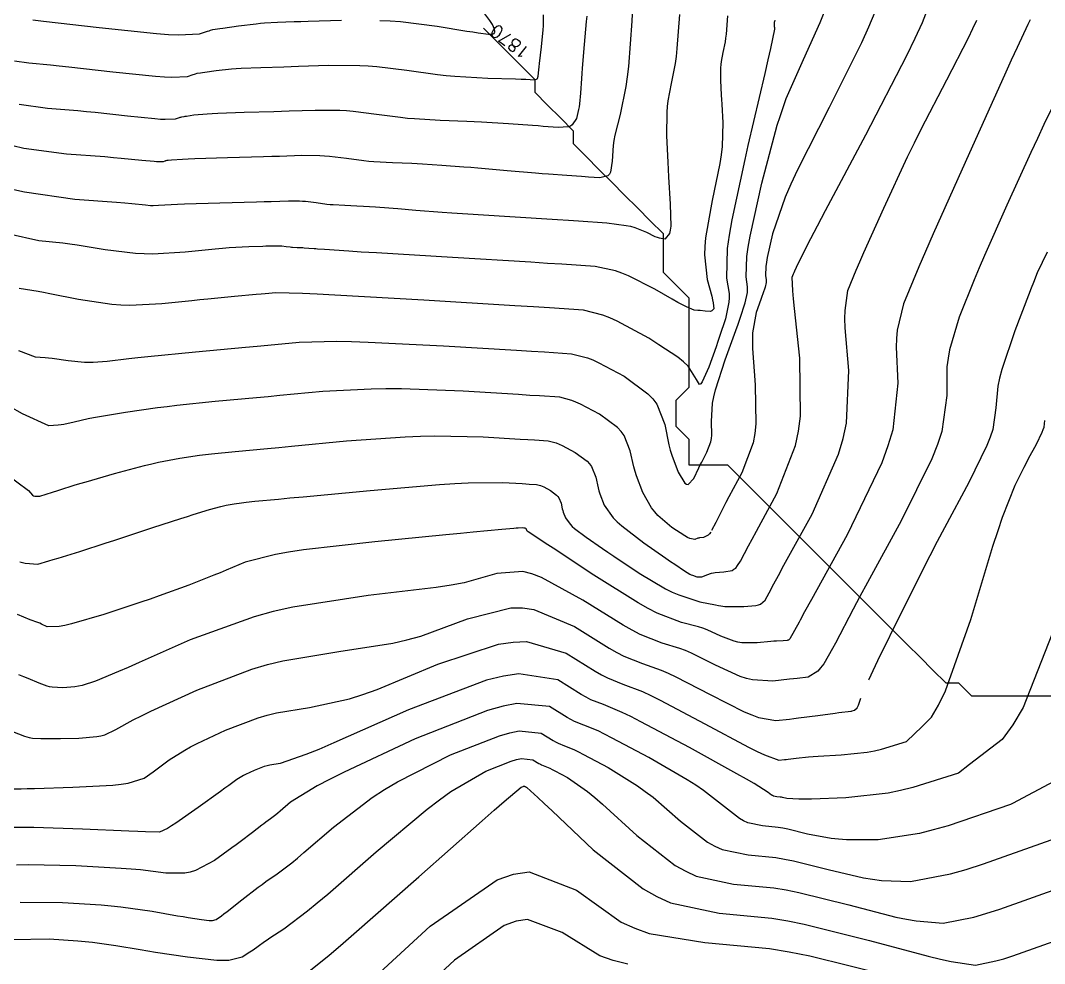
# Model space of a CAD drawing. Header units: metres. Extents: x 837475 to 838479, y 1189012 to 1191015.
# Drawn here: x 838280.8 to 838360.5, y 1189846.4 to 1189919.8 of the extents above; entities that cross this region are included whole.
import ezdxf

# ---------------------------------------------------------------- set-up
doc = ezdxf.new("R2010")
doc.units = ezdxf.units.M
doc.header["$LTSCALE"] = 0.3
for name, color, linetype in [('COTAS 10', 1, 'Continuous'), ('COTAS INT', 252, 'Continuous'), ('DRENAJE', 5, 'Continuous'), ('TEXT', 7, 'Continuous')]:
    doc.layers.add(name, color=color, linetype=linetype)
doc.styles.get("Standard").update_dxf_attribs({"font": 'simplex.shx'})

msp = doc.modelspace()

# ---------------------------------------------------------------- linework, layer by layer
at = {"layer": 'COTAS 10'}
for points in [[(838280.649, 1189894.085), (838281.952, 1189893.582), (838282.737, 1189893.531), (838283.004, 1189893.504), (838283.293, 1189893.472), (838284.514, 1189893.308), (838285.809, 1189893.18), (838286.145, 1189893.169), (838286.47, 1189893.169), (838287.563, 1189893.262), (838289.242, 1189893.471), (838289.937, 1189893.546), (838290.732, 1189893.627), (838294.437, 1189893.981), (838298.327, 1189894.34), (838299.238, 1189894.424), (838300.078, 1189894.502), (838302.516, 1189894.73), (838305.437, 1189894.8), (838306.582, 1189894.779), (838307.873, 1189894.739), (838313.749, 1189894.449), (838319.431, 1189894.106), (838320.599, 1189894.034), (838321.592, 1189893.972), (838323.714, 1189893.83), (838324.936, 1189893.514), (838325.36, 1189893.342), (838325.823, 1189893.133), (838327.805, 1189892.076), (838329.646, 1189890.71), (838330.02, 1189890.307), (838330.333, 1189889.894), (838330.967, 1189888.328), (838330.973, 1189888.313), (838331.285, 1189886.739), (838331.392, 1189886.331), (838331.508, 1189885.934), (838332, 1189884.599), (838332.521, 1189883.758), (838332.655, 1189883.673), (838332.784, 1189883.651), (838333.213, 1189884.107), (838333.613, 1189884.953), (838333.724, 1189885.177), (838333.836, 1189885.398), (838334.239, 1189886.16), (838334.54, 1189886.973), (838334.587, 1189887.226), (838334.617, 1189887.49), (838334.595, 1189888.546), (838334.682, 1189889.973), (838334.781, 1189890.472), (838334.912, 1189891.015), (838335.659, 1189893.353), (838336.483, 1189895.633), (838336.663, 1189896.14), (838336.822, 1189896.594), (838337.223, 1189897.784), (838337.394, 1189898.608), (838337.408, 1189898.83), (838337.407, 1189899.049), (838337.285, 1189899.82), (838337.341, 1189901.398), (838337.452, 1189902.126), (838337.605, 1189902.981), (838338.504, 1189907.12), (838339.715, 1189911.613), (838339.937, 1189912.297), (838340.064, 1189912.691), (838340.419, 1189913.697), (838341.75, 1189916.729), (838343.064, 1189919.608), (838343.408, 1189920.518)], [(838324.893, 1189920.119), (838324.853, 1189919.703), (838324.689, 1189917.893), (838324.535, 1189916.067), (838324.501, 1189915.642), (838324.472, 1189915.251), (838324.399, 1189914.127), (838324.324, 1189913.279), (838324.293, 1189913.061), (838324.258, 1189912.851), (838324.095, 1189912.152), (838323.758, 1189911.647), (838323.614, 1189911.558), (838323.448, 1189911.491), (838322.662, 1189911.433), (838321.504, 1189911.529), (838321.102, 1189911.56), (838320.666, 1189911.592), (838318.797, 1189911.722), (838316.706, 1189911.849), (838316.13, 1189911.879), (838315.554, 1189911.907), (838313.484, 1189911.99), (838311.47, 1189912.105), (838310.93, 1189912.152), (838310.397, 1189912.207), (838308.537, 1189912.461), (838306.701, 1189912.689), (838306.183, 1189912.728), (838305.662, 1189912.755), (838303.745, 1189912.765), (838301.718, 1189912.703), (838301.126, 1189912.686), (838300.522, 1189912.668), (838298.233, 1189912.602), (838296.186, 1189912.528), (838295.735, 1189912.506), (838295.334, 1189912.482), (838294.303, 1189912.39), (838293.729, 1189912.31), (838293.617, 1189912.294), (838293.525, 1189912.281), (838293.359, 1189912.257), (838293.263, 1189912.228), (838293.214, 1189912.212), (838293.156, 1189912.193), (838292.866, 1189912.095), (838292.08, 1189912.057), (838291.708, 1189912.076), (838291.27, 1189912.108), (838289.134, 1189912.329), (838286.618, 1189912.605), (838285.941, 1189912.671), (838285.272, 1189912.734), (838282.926, 1189912.924), (838280.721, 1189913.219)], [(838362.288, 1189915.395), (838360.475, 1189911.667), (838359.965, 1189910.592), (838359.453, 1189909.499), (838357.574, 1189905.395), (838355.852, 1189901.486), (838355.438, 1189900.515), (838355.051, 1189899.592), (838353.881, 1189896.664), (838353.13, 1189894.142), (838353.007, 1189893.475), (838352.921, 1189892.822), (838352.919, 1189890.579), (838352.519, 1189887.771), (838352.182, 1189886.763), (838351.747, 1189885.654), (838349.36, 1189880.813), (838346.735, 1189876.009), (838346.15, 1189874.923), (838345.627, 1189873.944), (838344.249, 1189871.289), (838344.011, 1189870.876), (838343.329, 1189869.691), (838343.093, 1189869.378), (838342.867, 1189869.121), (838342.118, 1189868.659), (838341.275, 1189868.553), (838340.988, 1189868.52), (838340.679, 1189868.485), (838339.368, 1189868.347), (838337.796, 1189868.444), (838337.321, 1189868.558), (838336.83, 1189868.71), (838334.912, 1189869.573), (838333.04, 1189870.513), (838332.576, 1189870.714), (838332.136, 1189870.889), (838330.747, 1189871.306), (838329.051, 1189871.97), (838328.418, 1189872.302), (838327.715, 1189872.697), (838324.585, 1189874.655), (838321.373, 1189876.418), (838320.617, 1189876.689), (838319.92, 1189876.867), (838317.883, 1189876.727), (838315.341, 1189876.005), (838314.325, 1189875.815), (838313.173, 1189875.63), (838307.883, 1189875.001), (838302.002, 1189874.108), (838300.477, 1189873.757), (838298.997, 1189873.36), (838294.025, 1189871.555), (838290.049, 1189869.784), (838289.196, 1189869.411), (838288.452, 1189869.088), (838286.66, 1189868.341), (838285.607, 1189868.007), (838285.329, 1189867.943), (838285.056, 1189867.893), (838284.116, 1189867.815), (838283.284, 1189867.874), (838283.079, 1189867.909), (838282.885, 1189867.953), (838282.274, 1189868.181), (838281.42, 1189868.548), (838281.071, 1189868.68), (838280.675, 1189868.825)], [(838280.798, 1189851.131), (838284.083, 1189851.118), (838287.099, 1189850.925), (838287.87, 1189850.854), (838288.614, 1189850.775), (838291.068, 1189850.425), (838293.037, 1189850.081), (838293.475, 1189850.007), (838293.867, 1189849.941), (838294.893, 1189849.775), (838295.509, 1189849.71), (838295.642, 1189849.707), (838295.758, 1189849.71), (838296.041, 1189849.778), (838296.455, 1189850.081), (838296.654, 1189850.233), (838296.889, 1189850.414), (838298.043, 1189851.316), (838299.311, 1189852.293), (838299.619, 1189852.522), (838299.907, 1189852.732), (838300.793, 1189853.342), (838301.927, 1189854.2), (838302.373, 1189854.567), (838302.876, 1189854.99), (838305.167, 1189856.985), (838308.185, 1189859.282), (838309.146, 1189859.895), (838310.162, 1189860.498), (838314.284, 1189862.594), (838318.09, 1189864.091), (838318.907, 1189864.317), (838319.621, 1189864.461), (838321.345, 1189864.298), (838322.263, 1189863.724), (838322.469, 1189863.608), (838322.655, 1189863.511), (838323.152, 1189863.316), (838323.895, 1189863.01), (838324.235, 1189862.843), (838324.634, 1189862.641), (838326.561, 1189861.611), (838328.829, 1189860.204), (838329.442, 1189859.763), (838330.05, 1189859.299), (838332.194, 1189857.44), (838334.278, 1189855.816), (838334.848, 1189855.502), (838335.416, 1189855.246), (838337.44, 1189854.808), (838339.618, 1189854.6), (838340.282, 1189854.49), (838340.973, 1189854.356), (838343.688, 1189853.68), (838346.427, 1189853.034), (838347.134, 1189852.918), (838347.817, 1189852.831), (838350.097, 1189852.744), (838353.208, 1189853.345), (838354.415, 1189853.691), (838355.773, 1189854.115), (838360.241, 1189855.697), (838361.926, 1189856.294)]]:
    msp.add_lwpolyline(points, dxfattribs=at)
at = {"layer": 'COTAS INT'}
for points in [[(838328.564, 1189922.921), (838328.397, 1189919.712), (838328.132, 1189916.203), (838328.037, 1189915.383), (838327.932, 1189914.629), (838327.477, 1189912.452), (838327.07, 1189910.834), (838326.995, 1189910.432), (838326.938, 1189910.049), (838326.87, 1189908.831), (838326.748, 1189907.968), (838326.656, 1189907.808), (838326.539, 1189907.684), (838325.906, 1189907.522), (838325.029, 1189907.587), (838324.758, 1189907.605), (838324.475, 1189907.624), (838323.35, 1189907.694), (838321.902, 1189907.796), (838321.415, 1189907.835), (838320.891, 1189907.879), (838318.686, 1189908.074), (838316.419, 1189908.276), (838315.856, 1189908.323), (838315.32, 1189908.366), (838313.619, 1189908.493), (838312.104, 1189908.585), (838311.686, 1189908.607), (838311.269, 1189908.627), (838309.769, 1189908.687), (838308.31, 1189908.77), (838307.919, 1189908.805), (838307.533, 1189908.844), (838306.185, 1189909.028), (838304.855, 1189909.194), (838304.48, 1189909.221), (838304.102, 1189909.241), (838302.713, 1189909.249), (838300.971, 1189909.196), (838300.371, 1189909.178), (838299.719, 1189909.159), (838296.939, 1189909.08), (838294.373, 1189909), (838293.857, 1189908.981), (838293.424, 1189908.963), (838292.562, 1189908.911), (838292.306, 1189908.875), (838292.256, 1189908.868), (838292.215, 1189908.862), (838292.141, 1189908.851), (838292.098, 1189908.839), (838292.076, 1189908.832), (838292.05, 1189908.823), (838291.921, 1189908.779), (838291.57, 1189908.762), (838291.404, 1189908.771), (838291.209, 1189908.785), (838290.257, 1189908.883), (838288.66, 1189909.04), (838288.06, 1189909.091), (838287.39, 1189909.145), (838284.396, 1189909.369), (838281.083, 1189909.812), (838280.211, 1189910.005)], [(838279.621, 1189884.53), (838281.451, 1189883.179), (838281.745, 1189882.832), (838281.838, 1189882.777), (838281.934, 1189882.739), (838282.323, 1189882.749), (838282.815, 1189882.901), (838282.977, 1189882.952), (838283.15, 1189883.008), (838283.87, 1189883.244), (838285.006, 1189883.596), (838285.443, 1189883.725), (838285.932, 1189883.868), (838288.136, 1189884.498), (838290.466, 1189885.121), (838291.034, 1189885.259), (838291.568, 1189885.383), (838293.218, 1189885.707), (838294.75, 1189885.924), (838295.209, 1189885.981), (838295.683, 1189886.037), (838297.523, 1189886.225), (838300.032, 1189886.458), (838300.928, 1189886.542), (838301.911, 1189886.634), (838306.189, 1189887.037), (838310.768, 1189887.365), (838311.941, 1189887.409), (838313.072, 1189887.434), (838316.817, 1189887.357), (838319.71, 1189887.183), (838320.305, 1189887.146), (838320.81, 1189887.115), (838321.891, 1189887.042), (838322.513, 1189886.881), (838322.73, 1189886.794), (838322.965, 1189886.687), (838323.975, 1189886.149), (838324.912, 1189885.454), (838325.102, 1189885.249), (838325.262, 1189885.038), (838325.588, 1189884.233), (838325.766, 1189883.386), (838325.833, 1189883.149), (838325.908, 1189882.911), (838326.241, 1189882.044), (838326.947, 1189881.064), (838327.256, 1189880.754), (838327.616, 1189880.428), (838329.327, 1189879.115), (838331.05, 1189877.915), (838331.417, 1189877.661), (838331.736, 1189877.441), (838332.492, 1189876.926), (838332.909, 1189876.678), (838333.015, 1189876.625), (838333.117, 1189876.58), (838333.451, 1189876.472), (838333.755, 1189876.457), (838333.839, 1189876.469), (838333.923, 1189876.488), (838334.223, 1189876.615), (838334.607, 1189876.754), (838334.744, 1189876.781), (838334.894, 1189876.803), (838335.546, 1189876.838), (838336.197, 1189876.967), (838336.347, 1189877.047), (838336.484, 1189877.147), (838336.632, 1189877.348), (838336.867, 1189877.67), (838337.481, 1189878.873), (838337.763, 1189879.403), (838338.094, 1189880.017), (838339.695, 1189882.945), (838341.133, 1189886.68), (838341.362, 1189887.803), (838341.517, 1189888.966), (838341.466, 1189893.487), (838341.051, 1189897.358), (838340.978, 1189898.111), (838340.922, 1189898.725), (838340.868, 1189899.792), (838340.977, 1189900.055), (838341.024, 1189900.163), (838341.078, 1189900.286), (838341.334, 1189900.86), (838342.327, 1189902.803), (838342.846, 1189903.79), (838343.471, 1189904.972), (838346.61, 1189910.86), (838349.799, 1189917.039), (838350.455, 1189918.403), (838351.014, 1189919.617), (838352.212, 1189922.752)], [(838308.781, 1189919.783), (838309.59, 1189919.74), (838310.393, 1189919.681), (838313.241, 1189919.326), (838315.561, 1189918.951), (838316.031, 1189918.879), (838316.426, 1189918.82), (838317.231, 1189918.72), (838317.494, 1189918.719), (838317.548, 1189918.721), (838317.594, 1189918.726), (838317.692, 1189918.752), (838317.72, 1189918.827), (838317.723, 1189918.862), (838317.723, 1189918.903), (838317.704, 1189919.102), (838317.543, 1189919.463), (838317.454, 1189919.606), (838317.345, 1189919.768), (838316.79, 1189920.508)], [(838335.835, 1189920.132), (838335.732, 1189918.72), (838335.696, 1189918.397), (838335.657, 1189918.102), (838335.492, 1189917.283), (838335.35, 1189916.568), (838335.327, 1189916.34), (838335.31, 1189916.099), (838335.306, 1189915.119), (838335.359, 1189913.963), (838335.378, 1189913.612), (838335.399, 1189913.246), (838335.491, 1189911.812), (838335.426, 1189909.957), (838335.349, 1189909.326), (838335.245, 1189908.644), (838334.655, 1189905.759), (838334.552, 1189905.184), (838334.134, 1189902.861), (838334.074, 1189902.171), (838334.05, 1189901.529), (838334.269, 1189899.619), (838334.623, 1189898.299), (838334.685, 1189898.029), (838334.732, 1189897.801), (838334.768, 1189897.322), (838334.629, 1189897.168), (838334.564, 1189897.143), (838334.487, 1189897.127), (838334.117, 1189897.137), (838333.715, 1189897.187), (838333.619, 1189897.197), (838333.53, 1189897.206), (838333.261, 1189897.22), (838332.652, 1189897.472), (838332.348, 1189897.629), (838331.985, 1189897.824), (838331.537, 1189898.079), (838330.185, 1189898.847), (838328.143, 1189899.892), (838327.628, 1189900.101), (838327.135, 1189900.276), (838325.537, 1189900.618), (838322.951, 1189900.795), (838321.836, 1189900.866), (838320.547, 1189900.947), (838314.451, 1189901.316), (838308.526, 1189901.672), (838307.344, 1189901.745), (838306.362, 1189901.806), (838304.476, 1189901.934), (838303.933, 1189901.982), (838303.798, 1189901.994), (838303.67, 1189902.004), (838303.262, 1189902.034), (838302.899, 1189902.056), (838302.799, 1189902.062), (838302.699, 1189902.067), (838302.34, 1189902.081), (838301.991, 1189902.101), (838301.897, 1189902.109), (838301.804, 1189902.119), (838301.482, 1189902.163), (838301.163, 1189902.202), (838301.073, 1189902.209), (838300.983, 1189902.214), (838300.65, 1189902.215), (838300.128, 1189902.2), (838299.918, 1189902.194), (838299.68, 1189902.187), (838298.584, 1189902.156), (838297.047, 1189902.07), (838296.531, 1189902.028), (838295.976, 1189901.979), (838293.644, 1189901.739), (838291.115, 1189901.589), (838290.435, 1189901.597), (838289.764, 1189901.627), (838287.416, 1189901.914), (838285.23, 1189902.282), (838284.661, 1189902.363), (838284.109, 1189902.435), (838282.246, 1189902.619), (838279.923, 1189903.131)], [(838280.074, 1189906.677), (838281.138, 1189906.426), (838285.036, 1189905.872), (838288.281, 1189905.633), (838288.932, 1189905.581), (838289.476, 1189905.536), (838290.549, 1189905.425), (838290.932, 1189905.378), (838291.042, 1189905.374), (838291.153, 1189905.372), (838291.565, 1189905.397), (838292.554, 1189905.453), (838293.028, 1189905.472), (838293.588, 1189905.492), (838296.336, 1189905.577), (838299.172, 1189905.658), (838299.788, 1189905.676), (838300.331, 1189905.692), (838301.681, 1189905.732), (838302.542, 1189905.728), (838302.776, 1189905.715), (838303.009, 1189905.698), (838303.834, 1189905.595), (838304.669, 1189905.481), (838304.908, 1189905.457), (838305.15, 1189905.435), (838306.055, 1189905.384), (838306.984, 1189905.347), (838307.502, 1189905.321), (838308.44, 1189905.264), (838309.495, 1189905.185), (838309.827, 1189905.158), (838310.176, 1189905.129), (838311.581, 1189905.004), (838313.627, 1189904.842), (838314.38, 1189904.79), (838315.214, 1189904.734), (838318.901, 1189904.505), (838322.622, 1189904.277), (838323.478, 1189904.221), (838324.259, 1189904.17), (838326.448, 1189904.012), (838327.952, 1189903.821), (838328.301, 1189903.749), (838328.621, 1189903.668), (838329.53, 1189903.305), (838330.197, 1189902.968), (838330.363, 1189902.903), (838330.521, 1189902.851), (838331.026, 1189902.764), (838331.362, 1189903.177), (838331.413, 1189903.439), (838331.447, 1189903.766), (838331.418, 1189905.482), (838331.286, 1189907.594), (838331.254, 1189908.17), (838331.224, 1189908.742), (838331.134, 1189910.78), (838331.141, 1189912.632), (838331.172, 1189913.087), (838331.217, 1189913.518), (838331.484, 1189914.868), (838331.797, 1189916.416), (838331.871, 1189916.972), (838331.938, 1189917.583), (838332.133, 1189920.25)], [(838280.359, 1189916.627), (838281.456, 1189916.48), (838283.155, 1189916.322), (838283.823, 1189916.252), (838284.576, 1189916.169), (838288.012, 1189915.774), (838291.331, 1189915.431), (838292.012, 1189915.382), (838292.589, 1189915.352), (838293.811, 1189915.411), (838294.262, 1189915.563), (838294.352, 1189915.593), (838294.428, 1189915.618), (838294.578, 1189915.662), (838294.835, 1189915.7), (838294.978, 1189915.72), (838295.153, 1189915.745), (838296.044, 1189915.87), (838297.244, 1189916.002), (838297.614, 1189916.031), (838297.999, 1189916.057), (838299.527, 1189916.124), (838301.325, 1189916.176), (838301.882, 1189916.193), (838302.464, 1189916.21), (838304.776, 1189916.282), (838307.221, 1189916.269), (838307.886, 1189916.234), (838308.547, 1189916.185), (838310.889, 1189915.893), (838313.261, 1189915.569), (838313.941, 1189915.5), (838314.63, 1189915.439), (838317.198, 1189915.294), (838319.355, 1189915.22), (838319.784, 1189915.204), (838320.141, 1189915.191), (838320.821, 1189915.163), (838320.989, 1189915.198), (838321.023, 1189915.225), (838321.052, 1189915.259), (838321.109, 1189915.445), (838321.161, 1189915.937), (838321.186, 1189916.165), (838321.216, 1189916.433), (838321.366, 1189917.729), (838321.5, 1189919.056), (838321.521, 1189919.343), (838321.535, 1189919.595), (838321.525, 1189920.214)], [(838359.4, 1189919.826), (838359.212, 1189919.462), (838358.379, 1189917.673), (838357.933, 1189916.694), (838357.394, 1189915.504), (838354.669, 1189909.462), (838351.856, 1189903.151), (838351.26, 1189901.792), (838350.744, 1189900.602), (838349.543, 1189897.707), (838349.06, 1189895.67), (838348.997, 1189895.021), (838348.964, 1189894.334), (838349.102, 1189891.548), (838348.7, 1189887.894), (838348.328, 1189886.661), (838347.843, 1189885.331), (838345.15, 1189879.729), (838342.381, 1189874.698), (838341.848, 1189873.728), (838341.498, 1189873.089), (838341.417, 1189872.942), (838340.704, 1189871.633), (838340.593, 1189871.543), (838340.542, 1189871.526), (838340.481, 1189871.512), (838340.186, 1189871.489), (838339.659, 1189871.463), (838339.452, 1189871.448), (838339.219, 1189871.428), (838338.157, 1189871.327), (838336.971, 1189871.331), (838336.66, 1189871.378), (838336.357, 1189871.445), (838335.323, 1189871.854), (838334.254, 1189872.343), (838333.929, 1189872.461), (838333.591, 1189872.571), (838332.266, 1189872.904), (838330.363, 1189873.64), (838329.662, 1189874.005), (838328.885, 1189874.438), (838325.449, 1189876.584), (838322.274, 1189878.684), (838321.662, 1189879.089), (838321.166, 1189879.418), (838320.337, 1189879.968), (838320.275, 1189880.015), (838320.262, 1189880.027), (838320.251, 1189880.038), (838320.226, 1189880.074), (838320.214, 1189880.105), (838320.211, 1189880.114), (838320.208, 1189880.122), (838320.202, 1189880.153), (838320.19, 1189880.182), (838320.184, 1189880.19), (838320.178, 1189880.197), (838320.144, 1189880.222), (838320.107, 1189880.242), (838320.099, 1189880.246), (838320.091, 1189880.249), (838320.068, 1189880.255), (838320.029, 1189880.257), (838320.011, 1189880.258), (838319.99, 1189880.26), (838319.885, 1189880.266), (838319.56, 1189880.251), (838319.4, 1189880.239), (838319.209, 1189880.223), (838318.267, 1189880.138), (838316.06, 1189879.926), (838315.072, 1189879.83), (838313.921, 1189879.719), (838308.404, 1189879.184), (838302.852, 1189878.553), (838301.678, 1189878.382), (838300.662, 1189878.212), (838298.308, 1189877.609), (838296.828, 1189876.972), (838296.363, 1189876.78), (838295.874, 1189876.582), (838293.911, 1189875.813), (838291.611, 1189874.971), (838290.909, 1189874.726), (838290.18, 1189874.477), (838287.315, 1189873.538), (838284.785, 1189872.799), (838284.267, 1189872.677), (838283.829, 1189872.59), (838282.905, 1189872.571), (838282.453, 1189872.784), (838282.312, 1189872.843), (838282.164, 1189872.902), (838281.573, 1189873.115), (838280.581, 1189873.531)], [(838339.517, 1189919.789), (838339.499, 1189919.698), (838339.483, 1189919.619), (838339.479, 1189919.567), (838339.478, 1189919.458), (838339.484, 1189919.329), (838339.486, 1189919.29), (838339.489, 1189919.25), (838339.499, 1189919.09), (838339.189, 1189917.6), (838338.989, 1189916.721), (838338.74, 1189915.639), (838337.431, 1189910.046), (838337.198, 1189908.963), (838336.184, 1189904.256), (838335.976, 1189903.05), (838335.826, 1189902.016), (838335.777, 1189899.72), (838335.967, 1189898.521), (838335.968, 1189898.179), (838335.946, 1189897.834), (838335.68, 1189896.553), (838335.23, 1189895.18), (838335.093, 1189894.775), (838334.949, 1189894.361), (838334.385, 1189892.779), (838333.874, 1189891.629), (838333.765, 1189891.487), (838333.669, 1189891.422), (838333.44, 1189891.825), (838332.785, 1189892.867), (838332.422, 1189893.205), (838331.979, 1189893.564), (838330.504, 1189894.527), (838329.721, 1189895.039), (838327.252, 1189896.356), (838326.676, 1189896.616), (838326.147, 1189896.83), (838324.625, 1189897.224), (838321.982, 1189897.401), (838320.746, 1189897.478), (838319.291, 1189897.568), (838312.215, 1189897.994), (838305.274, 1189898.392), (838303.903, 1189898.463), (838302.772, 1189898.518), (838300.68, 1189898.577), (838299.863, 1189898.501), (838299.537, 1189898.47), (838299.166, 1189898.436), (838297.467, 1189898.28), (838295.392, 1189898.081), (838294.785, 1189898.02), (838294.164, 1189897.956), (838291.807, 1189897.705), (838289.323, 1189897.595), (838288.623, 1189897.62), (838287.917, 1189897.669), (838285.324, 1189898.046), (838283.095, 1189898.492), (838282.618, 1189898.585), (838282.202, 1189898.664), (838281.211, 1189898.838), (838280.713, 1189898.909)], [(838280.763, 1189877.641), (838281.175, 1189877.533), (838282.165, 1189877.449), (838283.03, 1189877.698), (838283.362, 1189877.799), (838283.736, 1189877.913), (838285.423, 1189878.442), (838287.482, 1189879.101), (838288.09, 1189879.299), (838288.714, 1189879.502), (838291.108, 1189880.29), (838293.307, 1189881.01), (838293.81, 1189881.171), (838294.266, 1189881.315), (838295.528, 1189881.695), (838296.406, 1189881.93), (838296.62, 1189881.982), (838296.822, 1189882.029), (838297.444, 1189882.151), (838298.021, 1189882.233), (838298.194, 1189882.255), (838298.373, 1189882.276), (838299.066, 1189882.346), (838300.885, 1189882.517), (838301.773, 1189882.6), (838302.828, 1189882.7), (838308.026, 1189883.19), (838313.433, 1189883.647), (838314.62, 1189883.725), (838315.672, 1189883.782), (838318.351, 1189883.812), (838319.85, 1189883.721), (838320.158, 1189883.702), (838320.42, 1189883.686), (838320.98, 1189883.648), (838321.302, 1189883.565), (838321.414, 1189883.52), (838321.536, 1189883.465), (838322.059, 1189883.186), (838322.545, 1189882.825), (838322.643, 1189882.719), (838322.726, 1189882.61), (838322.895, 1189882.193), (838322.987, 1189881.754), (838323.022, 1189881.632), (838323.061, 1189881.508), (838323.233, 1189881.059), (838323.599, 1189880.551), (838323.759, 1189880.391), (838323.946, 1189880.222), (838324.832, 1189879.542), (838326.108, 1189878.667), (838326.54, 1189878.375), (838327.005, 1189878.062), (838328.971, 1189876.755), (838331.025, 1189875.533), (838331.546, 1189875.273), (838332.047, 1189875.048), (838333.688, 1189874.521), (838334.903, 1189874.279), (838335.136, 1189874.234), (838335.325, 1189874.198), (838335.632, 1189874.146), (838335.868, 1189874.154), (838336.011, 1189874.155), (838336.188, 1189874.157), (838337.108, 1189874.161), (838338.059, 1189874.238), (838338.255, 1189874.286), (838338.422, 1189874.345), (838338.785, 1189874.651), (838339.079, 1189875.207), (838339.449, 1189875.908), (838339.806, 1189876.565), (838340.237, 1189877.357), (838342.422, 1189881.337), (838344.488, 1189886.006), (838344.845, 1189887.232), (838345.109, 1189888.43), (838345.284, 1189892.518), (838345.008, 1189895.846), (838344.987, 1189896.566), (838344.991, 1189897.198), (838345.205, 1189898.749), (838345.86, 1189900.328), (838346.142, 1189900.978), (838346.467, 1189901.719), (838348.002, 1189905.161), (838349.86, 1189909.154), (838350.389, 1189910.242), (838350.925, 1189911.322), (838352.911, 1189915.161), (838354.599, 1189918.432), (838354.947, 1189919.155), (838355.243, 1189919.797)], [(838281.778, 1189919.823), (838282.605, 1189919.725), (838286.936, 1189919.214), (838291.41, 1189918.752), (838292.327, 1189918.686), (838293.105, 1189918.646), (838294.756, 1189918.726), (838295.368, 1189918.933), (838295.49, 1189918.974), (838295.593, 1189919.007), (838295.796, 1189919.068), (838296.145, 1189919.119), (838296.339, 1189919.146), (838296.576, 1189919.18), (838297.785, 1189919.349), (838299.154, 1189919.521), (838299.492, 1189919.555), (838299.812, 1189919.585), (838300.821, 1189919.646), (838302.129, 1189919.685), (838302.637, 1189919.7), (838303.21, 1189919.718), (838305.808, 1189919.798)], [(838347.312, 1189920.423), (838346.824, 1189919.259), (838346.272, 1189918.026), (838343.75, 1189912.991), (838341.286, 1189908.144), (838340.771, 1189907.029), (838340.329, 1189906.013), (838339.335, 1189903.165), (838338.936, 1189901.325), (838338.868, 1189900.945), (838338.818, 1189900.621), (838338.793, 1189899.92), (838338.848, 1189899.577), (838338.848, 1189899.48), (838338.842, 1189899.381), (838338.766, 1189899.015), (838338.587, 1189898.486), (838338.517, 1189898.284), (838338.437, 1189898.059), (838338.071, 1189897.046), (838337.799, 1189895.469), (838337.778, 1189894.888), (838337.781, 1189894.244), (838337.988, 1189891.399), (838338.052, 1189888.369), (838337.964, 1189887.61), (838337.83, 1189886.885), (838336.967, 1189884.552), (838335.951, 1189882.677), (838335.721, 1189882.24), (838335.513, 1189881.839), (838334.948, 1189880.688), (838334.605, 1189880.059)], [(838360.73, 1189901.728), (838359.941, 1189900.132), (838359.649, 1189899.377), (838359.481, 1189898.938), (838359.275, 1189898.4), (838358.218, 1189895.622), (838357.199, 1189892.614), (838357.017, 1189891.93), (838356.878, 1189891.31), (838356.737, 1189889.61), (838356.499, 1189887.941), (838356.299, 1189887.342), (838356.041, 1189886.683), (838354.622, 1189883.806), (838352.727, 1189880.277), (838352.168, 1189879.208), (838351.595, 1189878.098), (838349.402, 1189873.755), (838347.523, 1189869.921), (838347.148, 1189869.133), (838346.835, 1189868.462), (838346.813, 1189868.409)], [(838334.545, 1189879.95), (838334.44, 1189879.809), (838334.336, 1189879.695), (838333.984, 1189879.515), (838333.676, 1189879.492), (838333.6, 1189879.478), (838333.529, 1189879.46), (838333.305, 1189879.369), (838332.911, 1189879.443), (838332.732, 1189879.529), (838332.523, 1189879.644), (838331.514, 1189880.3), (838330.432, 1189881.231), (838330.177, 1189881.521), (838329.941, 1189881.823), (838329.248, 1189883.029), (838328.755, 1189884.314), (838328.645, 1189884.667), (838328.545, 1189885.018), (838328.28, 1189886.273), (838327.798, 1189887.466), (838327.561, 1189887.778), (838327.279, 1189888.082), (838325.89, 1189889.112), (838324.394, 1189889.91), (838324.045, 1189890.068), (838323.724, 1189890.197), (838322.802, 1189890.436), (838321.201, 1189890.544), (838320.452, 1189890.59), (838319.571, 1189890.645), (838315.283, 1189890.903), (838310.473, 1189891.087), (838309.262, 1189891.094), (838308.103, 1189891.082), (838304.353, 1189890.884), (838300.995, 1189890.568), (838300.083, 1189890.483), (838299.179, 1189890.399), (838295.98, 1189890.103), (838292.994, 1189889.798), (838292.224, 1189889.708), (838291.478, 1189889.616), (838288.993, 1189889.262), (838286.965, 1189888.92), (838286.508, 1189888.835), (838286.096, 1189888.754), (838284.986, 1189888.497), (838284.187, 1189888.316), (838283.972, 1189888.282), (838283.759, 1189888.257), (838283.01, 1189888.225), (838280.979, 1189889.14), (838279.958, 1189889.71)], [(838280.083, 1189859.953), (838280.862, 1189859.97), (838281.329, 1189859.982), (838281.906, 1189859.996), (838284.9, 1189860.075), (838288.006, 1189860.244), (838288.654, 1189860.316), (838289.209, 1189860.398), (838290.447, 1189860.786), (838291.134, 1189861.286), (838291.342, 1189861.438), (838291.558, 1189861.597), (838292.4, 1189862.222), (838293.612, 1189862.979), (838294.061, 1189863.222), (838294.56, 1189863.478), (838296.769, 1189864.521), (838299.311, 1189865.484), (838300.019, 1189865.689), (838300.729, 1189865.868), (838303.307, 1189866.292), (838306.416, 1189866.96), (838307.46, 1189867.292), (838308.584, 1189867.688), (838313.307, 1189869.65), (838318.027, 1189871.23), (838319.149, 1189871.384), (838320.191, 1189871.417), (838323.289, 1189870.512), (838325.534, 1189869.108), (838326.039, 1189868.824), (838326.492, 1189868.587), (838327.709, 1189868.11), (838329.226, 1189867.526), (838329.87, 1189867.221), (838330.61, 1189866.854), (838334.092, 1189865.01), (838337.476, 1189863.208), (838338.155, 1189862.868), (838338.721, 1189862.596), (838339.834, 1189862.187), (838340.276, 1189862.237), (838340.419, 1189862.254), (838340.57, 1189862.274), (838341.193, 1189862.357), (838342.145, 1189862.45), (838342.504, 1189862.476), (838342.904, 1189862.501), (838344.694, 1189862.592), (838346.727, 1189862.807), (838347.281, 1189862.91), (838347.831, 1189863.033), (838349.783, 1189863.634), (838350.992, 1189864.82), (838351.72, 1189865.535), (838352.26, 1189866.477), (838352.801, 1189867.599), (838354.771, 1189873.151), (838356.505, 1189878.848), (838356.899, 1189880.061), (838357.255, 1189881.116), (838358.227, 1189883.608), (838358.923, 1189884.987), (838359.105, 1189885.339), (838359.282, 1189885.679), (838359.883, 1189886.798), (838360.334, 1189887.712), (838360.416, 1189887.921), (838360.479, 1189888.111), (838360.555, 1189888.641)], [(838280.196, 1189864.412), (838281.128, 1189864.059), (838281.485, 1189863.946), (838281.615, 1189863.924), (838281.758, 1189863.906), (838282.39, 1189863.876), (838283.282, 1189863.878), (838283.589, 1189863.881), (838283.922, 1189863.885), (838285.345, 1189863.905), (838286.756, 1189864.023), (838287.082, 1189864.088), (838287.381, 1189864.167), (838288.224, 1189864.568), (838289.593, 1189865.341), (838290.223, 1189865.653), (838290.961, 1189866.009), (838294.533, 1189867.65), (838298.834, 1189869.279), (838300.032, 1189869.626), (838301.233, 1189869.928), (838305.595, 1189870.647), (838309.794, 1189871.295), (838310.892, 1189871.554), (838311.963, 1189871.847), (838315.595, 1189873.189), (838318.973, 1189874.048), (838319.883, 1189874.037), (838320.782, 1189873.917), (838323.937, 1189872.584), (838326.625, 1189870.902), (838327.229, 1189870.563), (838327.772, 1189870.278), (838329.228, 1189869.708), (838330.681, 1189869.208), (838331.223, 1189868.968), (838331.825, 1189868.684), (838334.502, 1189867.291), (838337.153, 1189865.959), (838337.738, 1189865.713), (838338.259, 1189865.52), (838339.601, 1189865.267), (838340.664, 1189865.387), (838341.008, 1189865.429), (838341.374, 1189865.476), (838342.874, 1189865.677), (838344.234, 1189865.861), (838344.511, 1189865.897), (838344.745, 1189865.926), (838345.231, 1189865.978), (838345.432, 1189865.999), (838345.487, 1189866.009), (838345.542, 1189866.021), (838345.735, 1189866.081), (838345.927, 1189866.269), (838345.981, 1189866.363), (838346.034, 1189866.474), (838346.23, 1189867.024)], [(838361.376, 1189872.701), (838358.852, 1189866.289), (838358.055, 1189864.947), (838357.215, 1189863.792), (838354.68, 1189861.841), (838353.831, 1189861.188), (838350.256, 1189860.051), (838349.296, 1189859.822), (838348.35, 1189859.63), (838345.045, 1189859.246), (838342.384, 1189859.153), (838341.845, 1189859.144), (838341.391, 1189859.143), (838340.467, 1189859.2), (838340.123, 1189859.285), (838340.036, 1189859.302), (838339.952, 1189859.316), (838339.676, 1189859.342), (838339.419, 1189859.398), (838339.348, 1189859.43), (838339.275, 1189859.47), (838339.011, 1189859.676), (838337.91, 1189860.365), (838337.31, 1189860.71), (838336.581, 1189861.122), (838332.884, 1189863.165), (838329.1, 1189865.186), (838328.317, 1189865.584), (838327.649, 1189865.912), (838326.19, 1189866.512), (838325.213, 1189866.895), (838324.849, 1189867.085), (838324.444, 1189867.313), (838322.641, 1189868.441), (838319.6, 1189868.916), (838318.415, 1189868.732), (838317.08, 1189868.411), (838311.018, 1189866.112), (838305.205, 1189863.53), (838304.027, 1189863.031), (838303.037, 1189862.625), (838301.018, 1189861.938), (838300.224, 1189861.807), (838300.006, 1189861.752), (838299.788, 1189861.689), (838299.005, 1189861.392), (838298.325, 1189861.071), (838298.171, 1189860.992), (838298.033, 1189860.918), (838297.659, 1189860.684), (838297.03, 1189860.226), (838296.731, 1189860.009), (838296.377, 1189859.753), (838294.645, 1189858.506), (838292.914, 1189857.297), (838292.56, 1189857.066), (838292.261, 1189856.879), (838291.631, 1189856.58), (838290.546, 1189856.612), (838289.958, 1189856.635), (838289.247, 1189856.664), (838285.64, 1189856.821), (838281.848, 1189856.944), (838281.019, 1189856.953), (838280.285, 1189856.951)], [(838362.453, 1189861.173), (838358.037, 1189858.825), (838357.878, 1189858.741), (838353.014, 1189857.083), (838351.856, 1189856.756), (838350.779, 1189856.487), (838347.571, 1189855.995), (838345.101, 1189855.992), (838344.489, 1189856.031), (838343.909, 1189856.088), (838342.077, 1189856.44), (838340.548, 1189856.821), (838340.159, 1189856.896), (838339.785, 1189856.958), (838338.558, 1189857.075), (838337.418, 1189857.322), (838337.098, 1189857.466), (838336.777, 1189857.643), (838335.603, 1189858.558), (838333.98, 1189859.832), (838333.376, 1189860.236), (838332.705, 1189860.663), (838329.723, 1189862.388), (838326.867, 1189863.913), (838326.276, 1189864.214), (838325.772, 1189864.461), (838324.671, 1189864.914), (838323.934, 1189865.203), (838323.659, 1189865.347), (838323.353, 1189865.518), (838321.993, 1189866.37), (838319.439, 1189866.61), (838318.38, 1189866.397), (838317.17, 1189866.063), (838311.529, 1189863.844), (838306.008, 1189861.258), (838304.872, 1189860.692), (838303.907, 1189860.191), (838301.844, 1189858.924), (838301.026, 1189858.212), (838300.847, 1189858.061), (838300.688, 1189857.93), (838300.283, 1189857.624), (838299.9, 1189857.353), (838299.755, 1189857.245), (838299.593, 1189857.122), (838298.865, 1189856.557), (838297.901, 1189855.823), (838297.59, 1189855.594), (838297.26, 1189855.353), (838295.908, 1189854.39), (838294.431, 1189853.607), (838294.022, 1189853.479), (838293.613, 1189853.391), (838292.137, 1189853.398), (838290.163, 1189853.642), (838289.441, 1189853.704), (838288.643, 1189853.763), (838285.126, 1189853.957), (838281.421, 1189854.033), (838280.504, 1189854.019)], [(838280.175, 1189848.229), (838283.04, 1189848.278), (838285.286, 1189848.135), (838285.86, 1189848.081), (838286.414, 1189848.023), (838288.241, 1189847.762), (838290.126, 1189847.444), (838290.716, 1189847.349), (838291.336, 1189847.25), (838293.82, 1189846.87), (838296.101, 1189846.628), (838296.593, 1189846.617), (838297.023, 1189846.63), (838298.072, 1189846.88), (838298.658, 1189847.256), (838298.797, 1189847.349), (838298.925, 1189847.437), (838299.304, 1189847.715), (838299.801, 1189848.071), (838300.004, 1189848.208), (838300.234, 1189848.363), (838301.303, 1189849.061), (838303.167, 1189850.471), (838303.899, 1189851.073), (838304.725, 1189851.768), (838308.489, 1189855.047), (838312.463, 1189858.372), (838313.421, 1189859.098), (838314.317, 1189859.738), (838317.039, 1189861.344), (838319.011, 1189862.119), (838319.434, 1189862.236), (838319.804, 1189862.311), (838320.697, 1189862.227), (838321.172, 1189861.929), (838321.279, 1189861.869), (838321.375, 1189861.819), (838321.633, 1189861.718), (838322.018, 1189861.56), (838322.194, 1189861.473), (838322.401, 1189861.368), (838323.399, 1189860.835), (838324.952, 1189859.745), (838325.509, 1189859.289), (838326.12, 1189858.766), (838328.785, 1189856.322), (838331.779, 1189853.99), (838332.599, 1189853.538), (838333.414, 1189853.17), (838336.322, 1189852.54), (838339.451, 1189852.243), (838340.405, 1189852.084), (838341.397, 1189851.891), (838345.298, 1189850.92), (838348.946, 1189849.979), (838349.778, 1189849.805), (838350.534, 1189849.67), (838352.623, 1189849.493), (838355.016, 1189849.969), (838355.963, 1189850.245), (838357.033, 1189850.583), (838361.926, 1189852.323)], [(838302.99, 1189845.539), (838304.842, 1189847.022), (838305.719, 1189847.77), (838306.755, 1189848.663), (838311.812, 1189853.108), (838316.74, 1189857.463), (838317.695, 1189858.3), (838318.471, 1189858.978), (838319.793, 1189860.094), (838319.931, 1189860.148), (838319.96, 1189860.156), (838319.986, 1189860.161), (838320.049, 1189860.155), (838320.082, 1189860.135), (838320.089, 1189860.13), (838320.096, 1189860.127), (838320.114, 1189860.12), (838320.141, 1189860.109), (838320.153, 1189860.103), (838320.167, 1189860.095), (838320.237, 1189860.058), (838321.076, 1189859.286), (838321.575, 1189858.816), (838322.19, 1189858.234), (838325.376, 1189855.204), (838329.281, 1189852.163), (838330.349, 1189851.573), (838331.412, 1189851.093), (838335.204, 1189850.273), (838339.284, 1189849.885), (838340.528, 1189849.677), (838341.822, 1189849.427), (838346.908, 1189848.161), (838351.464, 1189846.924), (838352.423, 1189846.692), (838353.251, 1189846.508), (838355.15, 1189846.242), (838356.723, 1189846.555), (838357.345, 1189846.736), (838358.049, 1189846.959), (838361.266, 1189848.103)], [(838308.104, 1189845.025), (838312.713, 1189849.262), (838317.929, 1189852.884), (838319.2, 1189853.312), (838320.395, 1189853.492), (838324.086, 1189852.066), (838327.566, 1189849.588), (838328.629, 1189849.104), (838329.735, 1189848.708), (838334.086, 1189848.006), (838339.117, 1189847.527), (838340.651, 1189847.271), (838342.247, 1189846.962), (838348.519, 1189845.401)], [(838328.084, 1189846.297), (838326.952, 1189846.594), (838325.916, 1189846.953), (838322.968, 1189848.765), (838320.271, 1189849.785), (838319.392, 1189849.645), (838318.456, 1189849.322), (838314.599, 1189846.628), (838311.037, 1189843.327)]]:
    msp.add_lwpolyline(points, dxfattribs=at)
at = {"layer": 'DRENAJE'}
msp.add_polyline3d([(838316.84, 1189919.18, 0), (838317.84, 1189918.18, 0), (838318.839, 1189917.18, 0), (838319.839, 1189916.181, 0), (838320.839, 1189915.181, 0), (838320.839, 1189914.181, 0), (838321.838, 1189913.182, 0), (838322.838, 1189912.182, 0), (838323.838, 1189911.182, 0), (838323.838, 1189910.183, 0), (838324.837, 1189909.183, 0), (838325.837, 1189908.183, 0), (838326.837, 1189907.184, 0), (838327.836, 1189906.184, 0), (838328.836, 1189905.184, 0), (838329.836, 1189904.185, 0), (838330.835, 1189903.185, 0), (838330.835, 1189900.186, 0), (838331.835, 1189899.186, 0), (838332.834, 1189898.187, 0), (838332.834, 1189891.189, 0), (838331.835, 1189890.19, 0), (838331.835, 1189888.19, 0), (838332.834, 1189887.191, 0), (838332.834, 1189885.191, 0), (838335.833, 1189885.191, 0), (838336.833, 1189884.192, 0), (838337.833, 1189883.192, 0), (838338.832, 1189882.192, 0), (838339.832, 1189881.193, 0), (838340.832, 1189880.193, 0), (838341.831, 1189879.193, 0), (838342.831, 1189878.194, 0), (838343.831, 1189877.194, 0), (838344.83, 1189876.194, 0), (838345.83, 1189875.195, 0), (838346.83, 1189874.195, 0), (838347.829, 1189873.195, 0), (838349.829, 1189871.196, 0), (838350.828, 1189870.196, 0), (838351.828, 1189869.197, 0), (838352.828, 1189868.197, 0), (838353.827, 1189868.197, 0), (838354.827, 1189867.197, 0), (838363.824, 1189867.197, 0)], dxfattribs=at)

# ---------------------------------------------------------------- texts
at = {"layer": 'TEXT'}
msp.add_text('1870', height=1, rotation=142.22212, dxfattribs=at).set_placement((838320.573, 1189917.461))

doc.saveas('drawing.dxf')
